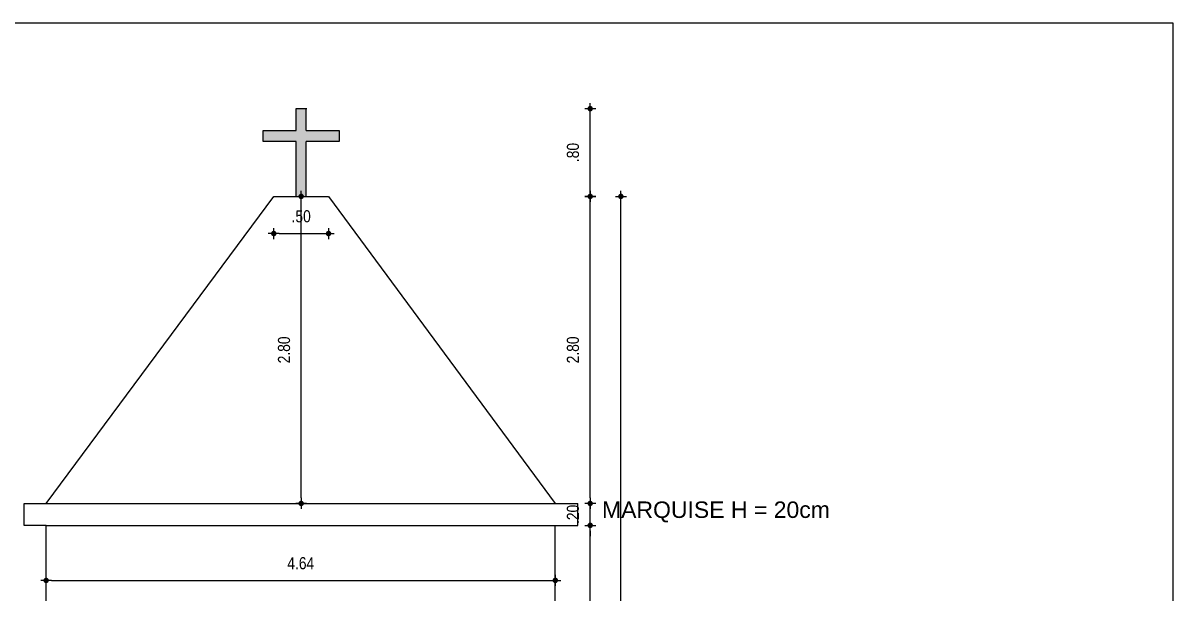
# Model space of a CAD drawing. Header units: millimetres. Extents: x 2739 to 2884, y 2105 to 2167.
# Drawn here: x 2873.49 to 2883.98, y 2161.91 to 2167.12 of the extents above; entities that cross this region are included whole.
import ezdxf

# ---------------------------------------------------------------- set-up
doc = ezdxf.new("R2010")
doc.units = ezdxf.units.MM
doc.layers.add('COTA', color=2, linetype='Continuous')
doc.layers.add('E-Pen-B', color=5, linetype='Continuous')
doc.layers.add('COTAS', color=53, linetype='Continuous', lineweight=9)
doc.styles.add('CARIMBO_DADOS', font='arial.ttf', dxfattribs={"height": 0.1})
doc.styles.add('F2', font='ARIALN.TTF')
doc.dimstyles.new('ARQUITETURA', dxfattribs={"dimtxt": 0.11, "dimasz": 0.05, "dimexe": 0.1, "dimexo": 0, "dimgap": 0.1, "dimtad": 1, "dimzin": 5, "dimdsep": 46, "dimtxsty": 'F2', "dimblk": 'COTA', "dimcen": 0, "dimse1": 1, "dimse2": 1, "dimadec": 0, "dimazin": 0, "dimtfac": 2, "dimtix": 1, "dimtmove": 2, "dimatfit": 3, "dimldrblk": 'COTA', "dimfxl": 1, "dimtolj": 1, "dimtzin": 5, "dimarcsym": 0})

# ---------------------------------------------------------------- blocks, each defined once
blk = doc.blocks.new('COTA')
at = {"layer": 'COTA'}
for p, q in [((-1, 0), (1, 0)), ((0, 1), (0, -1))]:
    blk.add_line(p, q, dxfattribs=at)
at = {"layer": 'COTA', "const_width": 0.5}
blk.add_lwpolyline([(-0.25, 0, 1), (0.25, 0, 1)], format="xyb", close=True, dxfattribs=at)
blk = doc.blocks.new('*D277')
at = {"layer": 'COTAS', "color": 0, "lineweight": -2}
blk.add_line((2873.754, 2162.037), (2878.298, 2162.037), dxfattribs=at)
at = {"layer": 'Defpoints', "color": 0}
for p in [(2873.704, 2162.037), (2878.348, 2162.037), (2878.348, 2162.037)]:
    blk.add_point(p, dxfattribs=at)
at = {"layer": 'COTAS', "color": 0, "lineweight": -2, "xscale": 0.05, "yscale": 0.05, "zscale": 0.05, "rotation": 180}
blk.add_blockref('COTA', (2873.704, 2162.037), dxfattribs=at)
at = {"layer": 'COTAS', "color": 0, "lineweight": -2, "xscale": 0.05, "yscale": 0.05, "zscale": 0.05}
blk.add_blockref('COTA', (2878.348, 2162.037), dxfattribs=at)
at = {"layer": 'COTAS', "color": 0, "insert": (2876.026, 2162.193), "char_height": 0.11, "attachment_point": 5, "style": 'F2'}
blk.add_mtext('\\A1;4.64', dxfattribs=at)
blk = doc.blocks.new('*D278')
at = {"layer": 'COTAS', "color": 0, "lineweight": -2}
blk.add_line((2876.03, 2162.789), (2876.03, 2165.489), dxfattribs=at)
at = {"layer": 'Defpoints', "color": 0}
for p in [(2876.03, 2165.539), (2876.03, 2165.539), (2876.029, 2162.739)]:
    blk.add_point(p, dxfattribs=at)
at = {"layer": 'COTAS', "color": 0, "lineweight": -2, "xscale": 0.05, "yscale": 0.05, "zscale": 0.05}
for p, rotation in [((2876.03, 2165.539), 90), ((2876.03, 2162.739), 270)]:
    blk.add_blockref('COTA', p, dxfattribs=dict(at, rotation=rotation))
at = {"layer": 'COTAS', "color": 0, "insert": (2875.874, 2164.139), "char_height": 0.11, "attachment_point": 5, "rotation": 90, "style": 'F2'}
blk.add_mtext('\\A1;2.80', dxfattribs=at)
blk = doc.blocks.new('*D279')
at = {"layer": 'COTAS', "color": 0, "lineweight": -2}
blk.add_line((2875.83, 2165.2), (2876.23, 2165.2), dxfattribs=at)
at = {"layer": 'Defpoints', "color": 0}
for p in [(2875.78, 2165.539), (2876.28, 2165.539), (2876.28, 2165.2)]:
    blk.add_point(p, dxfattribs=at)
at = {"layer": 'COTAS', "color": 0, "lineweight": -2, "xscale": 0.05, "yscale": 0.05, "zscale": 0.05, "rotation": 180}
blk.add_blockref('COTA', (2875.78, 2165.2), dxfattribs=at)
at = {"layer": 'COTAS', "color": 0, "lineweight": -2, "xscale": 0.05, "yscale": 0.05, "zscale": 0.05}
blk.add_blockref('COTA', (2876.28, 2165.2), dxfattribs=at)
at = {"layer": 'COTAS', "color": 0, "insert": (2876.03, 2165.357), "char_height": 0.11, "attachment_point": 5, "style": 'F2'}
blk.add_mtext('\\A1;.50', dxfattribs=at)
blk = doc.blocks.new('*D280')
at = {"layer": 'COTAS', "color": 0, "lineweight": -2}
for p, q in [((2873.368, 2162.789), (2873.368, 2162.839)), ((2873.368, 2162.539), (2873.368, 2162.739)), ((2873.368, 2162.489), (2873.368, 2162.439))]:
    blk.add_line(p, q, dxfattribs=at)
at = {"layer": 'Defpoints', "color": 0}
for p in [(2873.368, 2162.739), (2873.504, 2162.739), (2873.504, 2162.539)]:
    blk.add_point(p, dxfattribs=at)
at = {"layer": 'COTAS', "color": 0, "lineweight": -2, "xscale": 0.05, "yscale": 0.05, "zscale": 0.05}
for p, rotation in [((2873.368, 2162.739), 270), ((2873.368, 2162.539), 90)]:
    blk.add_blockref('COTA', p, dxfattribs=dict(at, rotation=rotation))
at = {"layer": 'COTAS', "color": 0, "insert": (2873.212, 2162.639), "char_height": 0.11, "attachment_point": 5, "rotation": 90, "style": 'F2'}
blk.add_mtext('\\A1;.20', dxfattribs=at)
blk = doc.blocks.new('*D291')
at = {"layer": 'COTAS', "color": 0, "lineweight": -2}
blk.add_line((2878.666, 2160.089), (2878.666, 2162.489), dxfattribs=at)
at = {"layer": 'Defpoints', "color": 0}
for p in [(2878.348, 2162.539), (2878.666, 2162.539), (2878.348, 2160.039)]:
    blk.add_point(p, dxfattribs=at)
at = {"layer": 'COTAS', "color": 0, "lineweight": -2, "xscale": 0.05, "yscale": 0.05, "zscale": 0.05}
for p, rotation in [((2878.666, 2162.539), 90), ((2878.666, 2160.039), 270)]:
    blk.add_blockref('COTA', p, dxfattribs=dict(at, rotation=rotation))
at = {"layer": 'COTAS', "color": 0, "insert": (2878.509, 2161.289), "char_height": 0.11, "attachment_point": 5, "rotation": 90, "style": 'F2'}
blk.add_mtext('\\A1;2.50', dxfattribs=at)
blk = doc.blocks.new('*D292')
at = {"layer": 'COTAS', "color": 0, "lineweight": -2}
for p, q in [((2878.666, 2162.789), (2878.666, 2162.839)), ((2878.666, 2162.539), (2878.666, 2162.739)), ((2878.666, 2162.489), (2878.666, 2162.439))]:
    blk.add_line(p, q, dxfattribs=at)
at = {"layer": 'Defpoints', "color": 0}
for p in [(2878.554, 2162.739), (2878.666, 2162.739), (2878.348, 2162.539)]:
    blk.add_point(p, dxfattribs=at)
at = {"layer": 'COTAS', "color": 0, "lineweight": -2, "xscale": 0.05, "yscale": 0.05, "zscale": 0.05}
for p, rotation in [((2878.666, 2162.739), 270), ((2878.666, 2162.539), 90)]:
    blk.add_blockref('COTA', p, dxfattribs=dict(at, rotation=rotation))
at = {"layer": 'COTAS', "color": 0, "insert": (2878.509, 2162.639), "char_height": 0.11, "attachment_point": 5, "rotation": 90, "style": 'F2'}
blk.add_mtext('\\A1;.20', dxfattribs=at)
blk = doc.blocks.new('*D293')
at = {"layer": 'COTAS', "color": 0, "lineweight": -2}
blk.add_line((2878.666, 2162.789), (2878.666, 2165.489), dxfattribs=at)
at = {"layer": 'Defpoints', "color": 0}
for p in [(2876.28, 2165.539), (2878.666, 2165.539), (2878.554, 2162.739)]:
    blk.add_point(p, dxfattribs=at)
at = {"layer": 'COTAS', "color": 0, "lineweight": -2, "xscale": 0.05, "yscale": 0.05, "zscale": 0.05}
for p, rotation in [((2878.666, 2165.539), 90), ((2878.666, 2162.739), 270)]:
    blk.add_blockref('COTA', p, dxfattribs=dict(at, rotation=rotation))
at = {"layer": 'COTAS', "color": 0, "insert": (2878.509, 2164.139), "char_height": 0.11, "attachment_point": 5, "rotation": 90, "style": 'F2'}
blk.add_mtext('\\A1;2.80', dxfattribs=at)
blk = doc.blocks.new('*D294')
at = {"layer": 'COTAS', "color": 0, "lineweight": -2}
blk.add_line((2878.666, 2165.589), (2878.666, 2166.289), dxfattribs=at)
at = {"layer": 'Defpoints', "color": 0}
for p in [(2876.083, 2166.339), (2878.666, 2166.339), (2876.28, 2165.539)]:
    blk.add_point(p, dxfattribs=at)
at = {"layer": 'COTAS', "color": 0, "lineweight": -2, "xscale": 0.05, "yscale": 0.05, "zscale": 0.05}
for p, rotation in [((2878.666, 2166.339), 90), ((2878.666, 2165.539), 270)]:
    blk.add_blockref('COTA', p, dxfattribs=dict(at, rotation=rotation))
at = {"layer": 'COTAS', "color": 0, "insert": (2878.509, 2165.939), "char_height": 0.11, "attachment_point": 5, "rotation": 90, "style": 'F2'}
blk.add_mtext('\\A1;.80', dxfattribs=at)
blk = doc.blocks.new('*D411')
at = {"layer": 'COTAS', "color": 0, "lineweight": -2}
blk.add_line((2878.946, 2152.789), (2878.946, 2165.489), dxfattribs=at)
at = {"layer": 'Defpoints', "color": 0}
for p in [(2876.28, 2165.539), (2878.946, 2165.539), (2877.366, 2152.739)]:
    blk.add_point(p, dxfattribs=at)
at = {"layer": 'COTAS', "color": 0, "lineweight": -2, "xscale": 0.05, "yscale": 0.05, "zscale": 0.05}
for p, rotation in [((2878.946, 2165.539), 90), ((2878.946, 2152.739), 270)]:
    blk.add_blockref('COTA', p, dxfattribs=dict(at, rotation=rotation))
at = {"layer": 'COTAS', "color": 0, "insert": (2878.79, 2159.139), "char_height": 0.11, "attachment_point": 5, "rotation": 90, "style": 'F2'}
blk.add_mtext('\\A1;12.80', dxfattribs=at)

msp = doc.modelspace()

# ---------------------------------------------------------------- hatches: boundary and pattern name
at = {"layer": 'E-Pen-B'}
msp.add_hatch(color=256, dxfattribs=at).paths.add_polyline_path([(2875.983, 2166.139), (2875.683, 2166.139), (2875.683, 2166.039), (2875.983, 2166.039), (2875.983, 2165.539), (2876.077, 2165.539), (2876.077, 2166.039), (2876.377, 2166.039), (2876.377, 2166.139), (2876.077, 2166.139), (2876.077, 2166.339), (2875.983, 2166.339)])

# ---------------------------------------------------------------- linework, layer by layer
msp.add_lwpolyline([(2868.232, 2144.845), (2883.982, 2144.845), (2883.982, 2167.12), (2868.232, 2167.12)], close=True)
for p, q in [((2875.983, 2166.139), (2875.983, 2166.339)), ((2875.983, 2166.339), (2876.083, 2166.339)), ((2876.077, 2166.139), (2876.077, 2166.339)), ((2875.683, 2166.039), (2875.683, 2166.139)), ((2875.683, 2166.139), (2875.983, 2166.139)), ((2876.077, 2166.139), (2876.377, 2166.139)), ((2876.377, 2166.139), (2876.377, 2166.039)), ((2875.983, 2166.039), (2875.683, 2166.039)), ((2875.983, 2165.539), (2875.983, 2166.039)), ((2876.377, 2166.039), (2876.077, 2166.039)), ((2876.077, 2165.539), (2876.077, 2166.039)), ((2873.704, 2162.739), (2875.78, 2165.539)), ((2875.78, 2165.539), (2876.28, 2165.539)), ((2875.983, 2165.539), (2876.077, 2165.539)), ((2876.28, 2165.539), (2878.348, 2162.739)), ((2873.504, 2162.539), (2873.504, 2162.739)), ((2873.504, 2162.739), (2878.554, 2162.739)), ((2878.554, 2162.539), (2878.554, 2162.739)), ((2873.704, 2162.539), (2873.504, 2162.539)), ((2873.704, 2160.039), (2873.704, 2162.539)), ((2873.704, 2162.539), (2878.554, 2162.539)), ((2878.348, 2160.039), (2878.348, 2162.539))]:
    msp.add_line(p, q, dxfattribs=at)

# ---------------------------------------------------------------- texts
at = {"color": 230, "insert": (2879.813, 2162.661), "char_height": 0.15, "attachment_point": 5, "style": 'CARIMBO_DADOS'}
msp.add_mtext('MARQUISE H = 20cm', dxfattribs=at)

# ---------------------------------------------------------------- dimensions: what is measured, and where the dimension line sits
at = {"layer": 'COTAS'}
for base, p1, p2, picture, middle in [((2878.666, 2166.339), (2876.28, 2165.539), (2876.083, 2166.339), '*D294', (2878.509, 2165.939)), ((2876.03, 2165.539), (2876.029, 2162.739), (2876.03, 2165.539), '*D278', (2875.874, 2164.139)), ((2878.666, 2165.539), (2878.554, 2162.739), (2876.28, 2165.539), '*D293', (2878.509, 2164.139)), ((2878.946, 2165.539), (2877.366, 2152.739), (2876.28, 2165.539), '*D411', (2878.79, 2159.139)), ((2873.368, 2162.739), (2873.504, 2162.539), (2873.504, 2162.739), '*D280', (2873.212, 2162.639)), ((2878.666, 2162.739), (2878.348, 2162.539), (2878.554, 2162.739), '*D292', (2878.509, 2162.639)), ((2878.666, 2162.539), (2878.348, 2160.039), (2878.348, 2162.539), '*D291', (2878.509, 2161.289))]:
    dim = msp.add_linear_dim(base=base, p1=p1, p2=p2, angle=90, dimstyle='ARQUITETURA', dxfattribs=at)
    dim.commit()
    dim.dimension.update_dxf_attribs({"geometry": picture, "text_midpoint": middle})
for base, p1, p2, picture, middle in [((2876.28, 2165.2), (2875.78, 2165.539), (2876.28, 2165.539), '*D279', (2876.03, 2165.357)), ((2878.348, 2162.037), (2873.704, 2162.037), (2878.348, 2162.037), '*D277', (2876.026, 2162.193))]:
    dim = msp.add_linear_dim(base=base, p1=p1, p2=p2, dimstyle='ARQUITETURA', dxfattribs=at)
    dim.commit()
    dim.dimension.update_dxf_attribs({"geometry": picture, "text_midpoint": middle})

doc.saveas('drawing.dxf')
